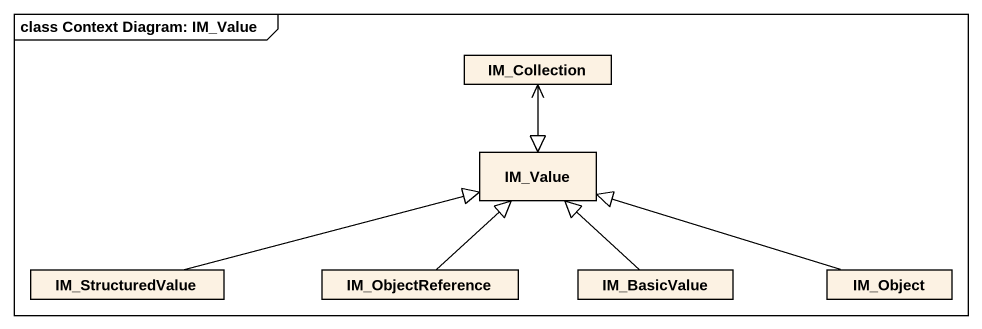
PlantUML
@startuml
mainframe class Context Diagram: IM_Value
hide circle
hide empty members
class IM_Collection
class IM_Value
class IM_StructuredValue
class IM_ObjectReference
class IM_BasicValue
class IM_Object
IM_Collection --|> IM_Value
IM_Collection <--> IM_Value
IM_StructuredValue -right-|> IM_Value
IM_ObjectReference -up-|> IM_Value
IM_BasicValue -up-|> IM_Value
IM_Object -left-|> IM_Value
@enduml
